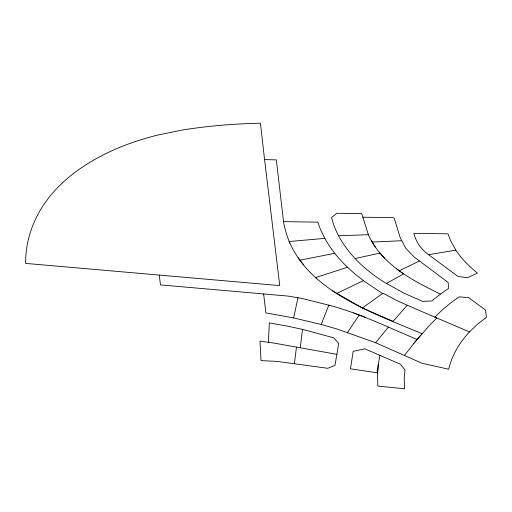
<?xml version="1.0" encoding="UTF-8"?>
<svg xmlns="http://www.w3.org/2000/svg" width="512" height="512" viewBox="0 0 512 512"><rect width="100%" height="100%" fill="white"/><g stroke="black" fill="none" stroke-linecap="round" stroke-linejoin="round"><path stroke-width="0.77" d="M268.358 342.221L269.344 322.906L288.621 326.355L303.795 329.696L333.664 337.818L338.726 343.475L334.976 365.344L327.827 368.307L276.979 361.395L260.998 360.608L260.006 341.114L274.342 343.149L336.87 354.336M378.278 364.41L377.498 373.754L377.837 386.054L404.512 388.787L404.218 377.69L405.024 369.984L400.365 364.23L364.858 348.819L353.184 351.334L350.483 368.794L377.562 372.864L378.278 364.41L379.917 355.213M294.406 363.616L296.461 347.104M300.237 347.776L302.528 329.408M469.51 331.904L434.816 317.139L442.195 309.997L450.291 303.226L459.117 296.851L468.685 297.664L485.562 310.08L486.4 317.318L477.779 324.006L470.195 331.13C460.077 341.811 451.968 354.771 448.71 369.235L422.035 363.277L375.635 342.739L337.485 329.165L322.259 324.723L293.645 317.926L297.984 297.658M321.222 324.467L328.8 305.139L329.754 305.389C360.058 313.478 388.269 327.43 417.107 339.456L422.15 333.747C369.664 311.507 294.637 287.219 283.52 221.638L276.346 159.885L264.582 159.59L260.416 123.213A424.384 252.435 11.8 0 0 199.616 127.552L183.776 129.747L157.683 135.078A283.686 168.742 11.8 0 0 110.79 151.245C97.331 157.51 84.429 165.024 72.685 174.131A281.779 167.61 11.8 0 0 50.944 195.098C35.04 214.086 25.331 238.496 25.645 263.405L279.75 285.606L264.582 159.59M347.52 332.518L359.238 315.04L365.222 317.274M404.435 355.424L417.107 339.456M375.635 342.739L388.352 327.162M413.466 343.61L428.621 326.381L436.794 317.984L407.232 305.242L393.075 321.318L362.381 307.987L332.397 290.797M440.442 294.112L448.589 288.384L448.147 282.458L414.33 257.158L405.702 248.173L400.102 237.389L394.278 218.31L393.024 217.626L362.835 217.197L361.728 213.613L336.794 213.261L331.578 217.485C335.93 235.712 347.309 251.379 360.666 264.173A149.843 89.133 11.8 0 0 384.922 282.624L404.077 293.203L422.547 301.363L431.763 300.973L440.442 294.112C412.653 280.64 381.818 264.634 368.486 234.989L362.835 217.197M362.381 307.987L383.014 293.21L396.397 300.326L407.232 305.242M386.368 283.482L403.571 273.92L396.755 269.018M336.627 293.568L363.482 280.563C343.386 265.837 325.562 246.253 317.85 222.15L283.52 221.638M399.219 270.784L419.302 261.075M347.507 267.251L315.802 277.517L316.595 278.278M355.13 258.566L379.936 253.088M298.131 257.773L299.994 260.173L334.784 253.299M428.614 254.669L455.891 250.163C461.587 259.053 469.363 266.362 477.421 273.088L467.546 277.696L457.952 276.461L428.614 254.669C421.325 249.594 415.942 242.003 413.888 233.331L448 233.83L450.272 240.045L455.891 250.163M324.832 238.387L288.992 241.53L289.741 243.411M372.128 242.048L401.542 240.736M338.598 235.763L368.378 234.707M293.645 317.926L265.888 312.922L263.642 293.978M329.754 305.389L302.445 298.566L288.442 296.122L160.486 284.902L159.245 275.123M353.626 312.934L359.238 315.04M363.309 280.646L382.56 293.536M379.565 252.653L384.646 258.304M299.994 260.173L303.533 264.787M371.45 240.954L375.149 246.867"/></g></svg>
